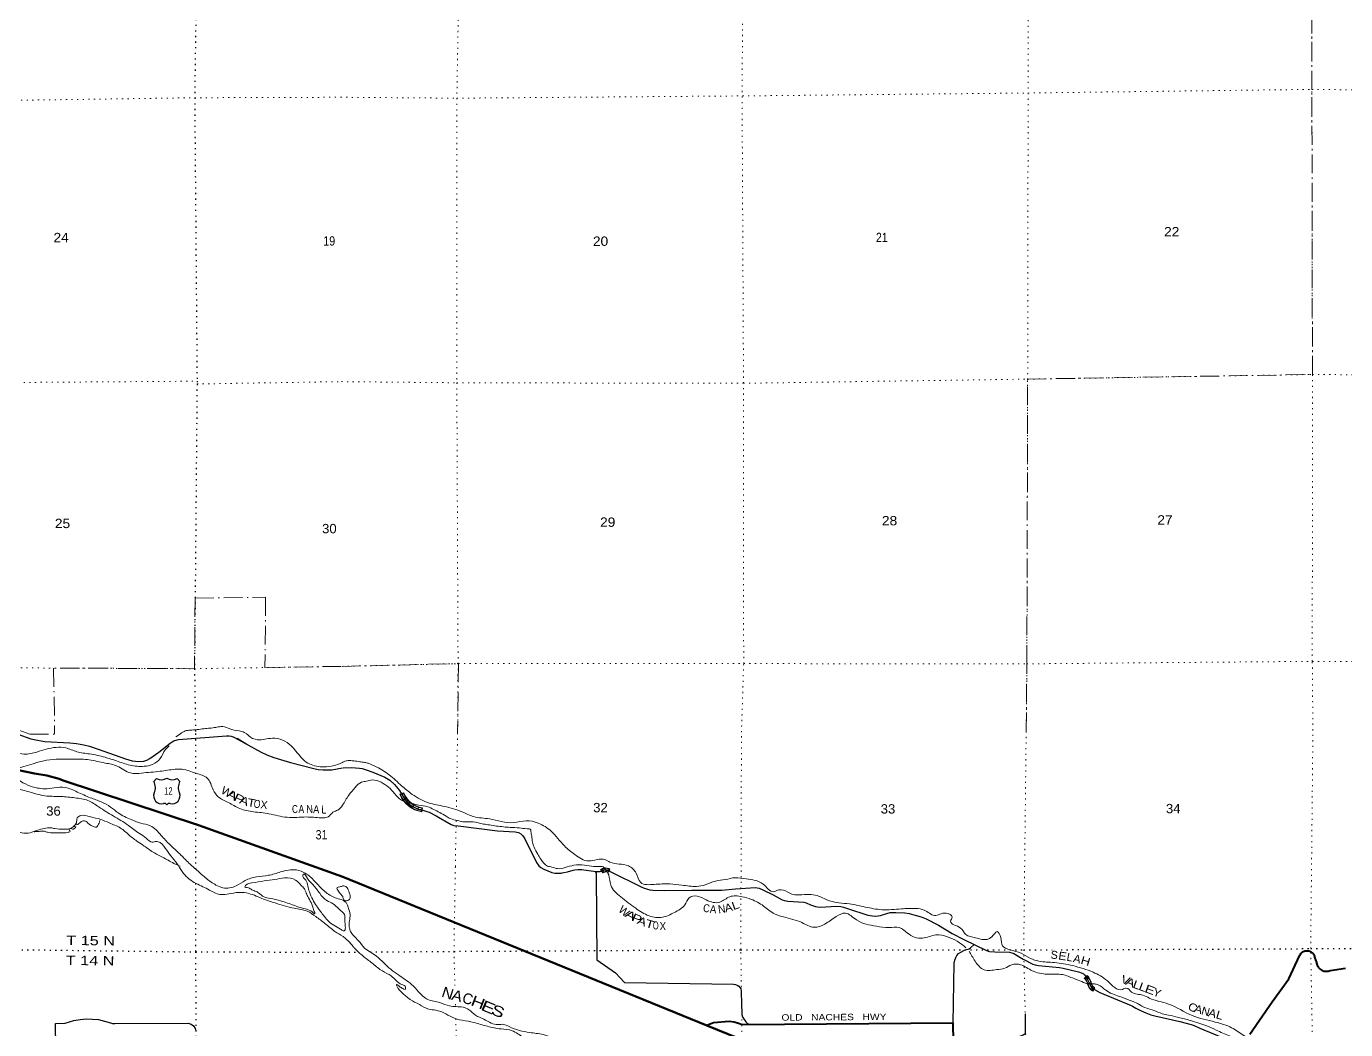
# Model space of a CAD drawing. Header units: feet. Extents: x -6 to 252658, y -374658 to -170635.
# Drawn here: x 56992 to 81716, y -280334 to -261526 of the extents above; entities that cross this region are included whole.
import ezdxf
from ezdxf.enums import TextEntityAlignment as Align

# ---------------------------------------------------------------- set-up
doc = ezdxf.new("R2010")
doc.units = ezdxf.units.FT
doc.header["$LTSCALE"] = 70
doc.linetypes.add('DOT_DASHED', pattern=[7.7, 5, -1.2, 0.3, -1.2])
doc.linetypes.add('DOTTED', pattern=[1.5, 0.3, -1.2])
for name, color, linetype, lineweight in [('16', 7, 'Continuous', 25), ('20', 7, 'Continuous', 35), ('26', 7, 'Continuous', 40), ('27', 7, 'Continuous', 13), ('29', 7, 'Continuous', 25), ('31', 7, 'Continuous', 13), ('39', 7, 'Continuous', 13), ('44', 7, 'DOT_DASHED', 13), ('6', 7, 'DOTTED', 25), ('7', 7, 'DOTTED', 13)]:
    doc.layers.add(name, color=color, linetype=linetype, lineweight=lineweight)
doc.layers.add('41', color=7, linetype='Continuous')

msp = doc.modelspace()

# ---------------------------------------------------------------- linework, layer by layer
at = {"layer": '16'}
for p, q in [((59380.51, -275684.16), (59431.82, -275625.4)), ((59623.58, -275619.43), (59623.3, -275619.63)), ((59815.67, -275625.31), (59867.06, -275684.16))]:
    msp.add_line(p, q, dxfattribs=at)
for centre, radius, start, end in [((59522.9, -275467.74), 182.07, 239.97227, 303.45418), ((59724.68, -275468.24), 181.52, 236.33975, 300.08743), ((59724.67, -275467.74), 182.07, 236.54582, 236.59441), ((59526.72, -275949.69), 151.42, 159.09177, 283.81923), ((59187.53, -275794.79), 222.05, 332.97043, 29.75871), ((59720.84, -275949.69), 151.42, 256.18077, 20.90823), ((60060.03, -275794.79), 222.05, 150.24129, 207.02957)]:
    msp.add_arc(centre, radius, start, end, dxfattribs=at)
for centre, major_axis, start_param, end_param in [((59582.06, -276148.51), (-19.56, 51.67), 4.95877769, 6.28318531), ((59665.51, -276148.51), (19.56, 51.67), 0, 1.32637542)]:
    msp.add_ellipse(centre, major_axis=major_axis, ratio=0.929097, start_param=start_param, end_param=end_param, dxfattribs=at)
at = {"layer": '20', "lineweight": 70}
msp.add_line((69744.32, -280255.89), (62921.9, -277470.25), dxfattribs=at)
for points in [[(62921.9, -277470.25), (60217.84, -276498.84), (57678.63, -275661.83), (57603.85, -275634.97), (57376.55, -275570.89), (57143.8, -275530.92), (55872.85, -275267.29), (55840.45, -275257.53), (55638.34, -275209.83), (55432.35, -275183.53), (55224.74, -275178.89), (55017.78, -275195.99), (54813.74, -275234.63), (53958.4, -275368.47), (53709.77, -275371.81), (53609.78, -275373.15)], [(75767.98, -282695.73), (71606.2, -281015.08), (71373.4, -280921.07), (69744.32, -280255.89)]]:
    msp.add_lwpolyline(points, dxfattribs=at)
at = {"layer": '26'}
for points in [[(79918, -280419.95), (80338.64, -279816.45), (80654.28, -279380.94), (80853.34, -278950.47), (80853.72, -278949.44), (80859.81, -278935.39), (80867.33, -278922.05), (80876.2, -278909.57), (80886.34, -278898.09), (80897.61, -278887.73), (80909.91, -278878.6), (80923.09, -278870.81), (80937.02, -278864.44), (80951.54, -278859.57), (80966.48, -278856.23), (80981.7, -278854.48), (80997.01, -278854.32), (81012.25, -278855.77), (81027.26, -278858.81), (81041.87, -278863.39), (81055.93, -278869.48), (81069.26, -278877), (81081.74, -278885.88), (81093.22, -278896.01), (81103.58, -278907.29), (81112.71, -278919.58), (81120.5, -278932.77), (81126.87, -278946.7), (81131.75, -278961.21), (81135.08, -278976.16), (81170.17, -279074.47), (81172.42, -279090.34), (81176.95, -279109.15), (81183.42, -279127.38), (81191.76, -279144.83), (81201.88, -279161.31), (81213.67, -279176.65), (81226.99, -279190.67), (81241.71, -279203.22), (81257.66, -279214.17), (81274.67, -279223.38), (81292.55, -279230.77), (81311.1, -279236.25), (81330.12, -279239.76), (81349.4, -279241.26), (81368.74, -279240.74), (81387.92, -279238.2), (81406.72, -279233.67), (81424.95, -279227.2), (81716.1, -279184.37)], [(75518, -281678.05), (75501, -281213.05), (74380, -281234.05), (74359, -280213.05), (70404, -280242.05), (70340.54, -280219.47), (70253.2, -280197.13), (70164, -280184.05), (69871, -280209.05), (69806.49, -280229.13), (69744.32, -280255.89)]]:
    msp.add_lwpolyline(points, dxfattribs=at)
at = {"layer": '29'}
for p, q in [((61125.25, -274987.85), (60939.76, -274876.07)), ((74359, -280213.05), (74379, -279091.05)), ((70390, -279637.05), (70400, -280038.05))]:
    msp.add_line(p, q, dxfattribs=at)
for points in [[(56830.86, -274796.62), (57074.09, -274880.76), (57197.13, -274910.48), (57337.15, -274931.71), (57808.12, -274957.18), (57933.29, -274967.79), (58071.19, -274995.38), (58173.02, -275022.97), (58338.5, -275076.04), (58851.9, -275258.58), (58977.07, -275292.55), (59097.99, -275305.28), (59195.58, -275298.92), (59250.74, -275279.81), (59308.02, -275254.34), (59475.62, -275135.47), (59687.77, -274965.67), (59723.83, -274938.07), (59757.77, -274921.09), (59817.17, -274901.98), (59840.51, -274897.74), (60740.03, -274825.58), (60793.07, -274827.69), (60829.13, -274834.05), (60865.2, -274844.67), (60892.77, -274855.29), (61075.22, -274957.18)], [(61075.22, -274957.18), (61389.21, -275131.22), (61499.52, -275184.28), (61628.93, -275230.98), (61938.67, -275324.37), (62375.7, -275436.87), (62462.68, -275455.98), (62551.78, -275466.59), (62655.74, -275466.59), (62713.02, -275462.34), (62914.56, -275426.26)], [(62928.14, -275429.07), (63079.05, -275422.55), (63160.4, -275424.69), (63236.39, -275433.25), (63282.41, -275441.82), (63357.33, -275461.1), (63484.69, -275506.07), (63711.6, -275604.59), (63802.57, -275660.28), (63891.41, -275741.66), (63985.59, -275853.03), (64049.81, -275964.39), (64083.52, -276015.79), (64135.43, -276075.76), (64178.78, -276114.31), (64229.08, -276148.58), (64281.53, -276176.42), (64338.26, -276198.91), (64377.86, -276210.69), (64418.53, -276220.33), (64497.19, -276242.81), (64537.87, -276259.95), (64670.58, -276328.48), (64953.14, -276486.97), (65005.58, -276506.23), (65081.58, -276516.95), (65822.22, -276606.9), (66151.87, -276628.32), (66211.83, -276641.14), (66258.9, -276666.87), (66293.18, -276701.11), (66331.68, -276756.82), (66554.31, -277202.29), (66597.14, -277262.24), (66631.39, -277294.37), (66687.02, -277326.51), (66841.17, -277390.74), (66896.8, -277403.61), (67016.67, -277399.33), (67031.69, -277397.17)], [(67031.69, -277397.17), (67062.2, -277391.81), (67133.38, -277373.61), (67236.13, -277343.63), (67271.99, -277337.2), (67328.17, -277335.06), (67400.42, -277333.98), (67437.34, -277337.2), (67668.53, -277369.33), (67719.65, -277369.85), (67744.8, -277368.25), (67760.58, -277365.04), (67814.37, -277343.62), (67826.14, -277340.41), (67838.99, -277339.87), (67863.33, -277341.48), (67883.94, -277346.3), (67908.28, -277354.34), (67931.5, -277367.82)], [(67651.62, -277366.98), (67666.93, -277399.31), (67670, -277433.05), (67684, -279023.05), (68034, -279269.05), (68198, -279453.05), (70242, -279483.05)], [(67931.5, -277367.82), (68514.1, -277659.51), (68572.44, -277683.08), (68614.18, -277695.93), (68673.05, -277710.92), (68732.45, -277719.48), (68946.52, -277728.05), (69464.56, -277719.48), (70025.42, -277719.48), (70282.3, -277698.07), (70659.06, -277672.37), (70688.5, -277674.51), (70722.76, -277683.08), (70796.07, -277715.2), (70984.44, -277805.16), (71155.7, -277903.68), (71197.99, -277916.53), (71262.73, -277925.1), (71564.04, -277946.52), (71605.24, -277955.08), (71686.59, -277993.63), (71783.46, -278025.76), (71819.85, -278034.33), (71870.68, -278036.47), (72183.22, -278019.33), (72252.27, -278025.76), (72303.1, -278040.75), (72380.17, -278066.45), (72763.89, -278186.38)], [(72763.89, -278186.38), (72850.6, -278203.51), (72906.26, -278205.65), (72956.55, -278203.51), (73000.45, -278194.94), (73119.25, -278156.39), (73178.12, -278141.39), (73286.22, -278139.26), (73454.27, -278147.82), (73534.54, -278156.39), (73625.53, -278179.95), (73760.39, -278218.5), (73855.64, -278254.91), (74086.83, -278374.85), (74343.72, -278533.35), (74562.07, -278644.72), (74987, -278852.46), (75014.83, -278861.02), (75041.58, -278867.46), (75140.05, -278876.03), (75414.06, -278884.6), (75457.96, -278893.15), (75499.68, -278910.3), (75675.22, -279013.11), (75855.04, -279107.35), (75900.01, -279122.32), (75957.79, -279133.05), (76351.67, -279167.32), (76419.67, -279180.14), (76712.28, -279253.6)], [(74379, -279091.05), (74389.8, -279030.15), (74407.46, -278980.89), (74431.55, -278942.33), (74463.12, -278910.21), (74503.26, -278879.14), (74559.46, -278850.24), (74604.95, -278834.17), (74642.95, -278826.68), (74661.68, -278819.17), (74687.37, -278802.04), (74754.39, -278738.74)], [(76712.28, -279253.6), (76779.32, -279276.53), (76803.4, -279290.45), (76822.22, -279307.08), (76848.45, -279342.43), (76871.37, -279383.62), (76905.63, -279445.73), (76927.03, -279499.28), (76939.34, -279522.83), (76959.14, -279548.54), (76972.52, -279561.39), (77010.52, -279584.95), (77111.13, -279638.5)], [(70242, -279483.05), (70283.81, -279489.58), (70315.38, -279500.3), (70343.75, -279519.56), (70364.62, -279545.28), (70380.14, -279568.83), (70388.7, -279606.31), (70390, -279637.05)], [(77111.13, -279638.5), (77697.15, -279880.51), (77723.92, -279895.5), (77787.06, -279931.91), (77869.49, -279976.89), (77971.17, -280021.87), (78062.15, -280053.99), (78138.14, -280077.56), (78609.1, -280184.65), (78823.17, -280240.34), (78876.69, -280259.61), (78981.58, -280304.59), (79675.18, -280595.88), (79860.18, -280688.15)], [(70400, -280038.05), (70408.51, -280078.59), (70419.21, -280106.44), (70440.62, -280144.99), (70459.89, -280171.76), (70477.01, -280188.9), (70501.63, -280210.32), (70545.52, -280241.37)], [(75708.46, -280036.86), (75712.74, -280408.44), (75703.11, -280418.08), (75671, -280435.21), (75573.08, -280475.91), (75553.27, -280489.82), (75539.84, -280503.46), (75521.71, -280544.44), (75510.07, -280614.26), (75501, -281213.05)], [(57535, -280217.05), (57716.9, -280210.58), (57882.38, -280163.88), (57996.94, -280142.65), (58111.5, -280134.16), (58232.43, -280136.28), (58340.62, -280146.9), (58565.5, -280206.33), (58603.69, -280216.94), (58650.36, -280219.07), (60025.09, -280210.58), (60082.39, -280229.68), (60122.68, -280261.52), (60152.4, -280310.34), (60164.85, -280365.5)], [(57565, -286958.05), (57600, -284013.05), (57555, -281566.05), (57535, -280217.05)]]:
    msp.add_lwpolyline(points, dxfattribs=at)
at = {"layer": '29', "linetype": 'DOTTED', "lineweight": 100}
for centre, radius, start, end in [((64481.25, -275733.48), 483.84, 201.14876, 261.53165), ((67846.58, -277455.24), 118.58, 57.66589, 128.97005), ((76652.04, -279536.13), 274.39, 12.43536, 44.72414), ((77061.31, -279449.95), 146.66, 183.94586, 255.66558)]:
    msp.add_arc(centre, radius, start, end, dxfattribs=at)
at = {"layer": '31'}
for p, q in [((63992.78, -275922.69), (64062.57, -275895.24)), ((64058.81, -275905.31), (64003.14, -275927.21)), ((64394.2, -276240.07), (64403.44, -276180.72)), ((64412.43, -276175.01), (64400.9, -276249.11)), ((76819.02, -279371.05), (76872.02, -279318.05)), ((76871.66, -279329.73), (76829.92, -279371.47)), ((76973.69, -279601.04), (77002.78, -279550.71)), ((76976, -279613.02), (77013, -279549.02))]:
    msp.add_line(p, q, dxfattribs=at)
for points in [[(67793.17, -277396.72), (67750.62, -277334.94), (67766.89, -277323.67), (67789, -277312.81), (67818.2, -277303.63), (67847.82, -277301.12), (67877.02, -277304.46), (67908.73, -277314.9), (67928.75, -277325.34), (67890.79, -277390.04), (67873.68, -277381.27), (67857, -277376.26), (67839.47, -277376.68), (67820.6, -277381.16), (67810.69, -277385.86)], [(67795.43, -277385.89), (67761.73, -277336.97), (67770.95, -277330.59), (67791.98, -277320.26), (67819.76, -277311.53), (67847.7, -277309.16), (67875.3, -277312.32), (67905.61, -277322.29), (67917.59, -277328.54), (67887.71, -277379.47), (67876.68, -277373.82), (67858.08, -277368.23), (67838.44, -277368.7), (67817.93, -277373.57), (67806.86, -277378.82)]]:
    msp.add_lwpolyline(points, close=True, dxfattribs=at)
for centre, radius, start, end in [((64477.31, -275734.96), 451.84, 202.14817, 260.59071), ((64477.31, -275734.96), 443.84, 201.14876, 261.53165), ((64476.82, -275735.95), 518.84, 201.14873, 261.53164), ((64476.82, -275735.95), 510.84, 201.98686, 260.69224), ((76652.05, -279536.14), 234.39, 12.4367, 44.72531), ((76652.05, -279536.14), 242.39, 12.4367, 42.79251), ((76652.05, -279536.14), 301.39, 12.436, 43.22429), ((76652.05, -279536.14), 309.39, 12.436, 44.7247), ((77059.31, -279449.95), 181.66, 191.44383, 242.79067), ((77059.31, -279449.95), 173.66, 191.44383, 240.45817), ((77059.31, -279450.95), 114.66, 189.75036, 240.45999), ((77059.31, -279450.95), 106.66, 189.75036, 244.50092)]:
    msp.add_arc(centre, radius, start, end, dxfattribs=at)
at = {"layer": '39'}
for p, q in [((59793.54, -274847.67), (59877.27, -274788.67)), ((59864.2, -277266.02), (59871.91, -277268.86)), ((62387.47, -278130.68), (62386.5, -278130.47))]:
    msp.add_line(p, q, dxfattribs=at)
for points in [[(59877.27, -274788.67), (59970.38, -274733.59), (60060.68, -274720.72), (60191.18, -274709.51), (60319.63, -274694.29), (60430.04, -274683.25), (60540.41, -274668.2), (60634.71, -274653.29), (60775.61, -274682.19), (60836.14, -274709.79), (61028.62, -274743.31), (61117.8, -274785.94)], [(54037.91, -274947.59), (54090.31, -274973.06), (54263.85, -275013.39), (54509.39, -275010.7), (54734.76, -275004.22), (54901.24, -274950.11), (55111.89, -274885.46), (55324.13, -274967.6), (55461.88, -275048.55), (55629.6, -275109.06), (55836.31, -275052.5), (56106.13, -275061.61), (56403.78, -275038.25), (56649.76, -275075.78), (56946.66, -275169.06), (57189.79, -275130.2), (57364.35, -275078.02), (57730.39, -275051.97), (57936.49, -275124.05), (58176.47, -275165.66), (58467.01, -275228.85), (58681.11, -275296.9), (58933.58, -275376.6), (59201.52, -275397.8), (59358.13, -275361.89), (59497.86, -275253.78), (59594.69, -275087.8), (59669.24, -275013.18)], [(62915.63, -275324.67), (62736.02, -275391.31), (62496.65, -275405.99), (62238.05, -275318.32), (62018.1, -275081.4), (61954.97, -275013.71), (61601.18, -274870.77), (61323.74, -274901.96), (61151.75, -274819.38), (61119.2, -274787.55)], [(53458.46, -276085.36), (53780.94, -275959.89), (54058.27, -275918.64), (54187.03, -275913.21), (54327.37, -275861.4), (54505.4, -275758.89), (54657.01, -275632.54), (54718.1, -275511.21), (54815.3, -275379.42), (54939.28, -275303.65), (55067.79, -275274.09), (55270.93, -275259.8), (55512.55, -275267.21), (55716.5, -275327.32), (55900.43, -275397.71), (56200.94, -275452.75), (56376.63, -275505.13), (56439.02, -275504.44), (56388.44, -275480.86), (56503.16, -275479.61), (56604.47, -275540.85), (56764.2, -275607.48), (56881.72, -275678.59), (57067.88, -275769.07), (57332.1, -275818.47), (57515.09, -275802.39), (57718.3, -275794.13), (57944.67, -275880.14), (58189.37, -275986.07), (58395.55, -276066.27), (58569.68, -276160.9), (58711.78, -276271.97), (58956.7, -276398), (59134.55, -276464.43), (59310.17, -276510.78), (59517.46, -276693.53), (59680.34, -276864.71), (59865.4, -277039.66), (60036.33, -277210.75), (60188.76, -277345.84), (60365.58, -277502.79), (60544.01, -277623.51), (60671.37, -277674.41), (60924.62, -277639.46), (61094.62, -277539.06), (61305.21, -277468.37), (61526.33, -277441.82), (61757.13, -277378.96), (62056.64, -277341.5), (62218.33, -277402.07), (62393.04, -277550.99), (62523.35, -277688.34), (62701.98, -277827.16), (62805.13, -277872.29), (62923.37, -277905.54)], [(56732.46, -275329.21), (56779.29, -275327.76), (56761.57, -275364.16), (57205.97, -275323.1), (57716.61, -275265.22), (57881.62, -275261.4), (58169.62, -275276.35), (58470.2, -275337.42), (58694.25, -275395.3), (58941.2, -275523.32), (59150.56, -275525.06), (59496.4, -275491.11), (59777.8, -275453.84), (59910.65, -275454.4), (60175.15, -275529.94), (60381.42, -275618.18), (60494.53, -275840.18), (60584.48, -275967.91), (60774.86, -276076.44), (60989.44, -276188.72), (61249.76, -276250.23), (61538, -276287.3), (61878.89, -276353.96), (62235.1, -276348.05), (62517.07, -276363.07), (62645.7, -276345.57), (62737.37, -276260.1), (62827.5, -276218.89), (62917.85, -276128.88)], [(63399.32, -275341.6), (63330, -275325.05), (63238, -275312.05), (63133, -275297.05), (63055, -275290.05), (62988, -275296.05), (62935, -275312.05), (62915.63, -275324.67)], [(63399.32, -275341.6), (63560.62, -275412.06), (63795.24, -275560.94), (64022.32, -275762.21), (64222.88, -275923.47), (64530, -276083.78), (64824.17, -276149.61), (65160.93, -276253.31), (65374.87, -276339.98), (65670.84, -276383.65), (66123.91, -276454.12), (66360.83, -276417.81), (66582.44, -276464.15), (66827.14, -276614.95), (67075.01, -276890.51), (67269.56, -277053.84), (67530.04, -277172.29), (67835.42, -277145.44), (67928.35, -277192.93), (68274.85, -277264.33), (68418.88, -277399.92), (68504.97, -277576.28), (68756.64, -277612.29), (69048.11, -277603.68), (69277.54, -277625.8), (69553.22, -277649.53), (69713.8, -277619.93), (69904.16, -277549.82), (70092.89, -277519.97), (70269.51, -277486.21), (70482.87, -277510.49), (70799.44, -277606.31), (70991.79, -277749.53), (71096.02, -277714.39), (71259.27, -277755.21), (71362.25, -277802.61), (71480.93, -277807.59), (71663.85, -277801.95), (71808.8, -277820.8), (72018.75, -277911.53), (72419.5, -277978.43), (72711.59, -278036.23), (73025.72, -278085.78), (73389.51, -278070.49), (73664.92, -278064.03), (73818, -278092.86), (74009.95, -278193.81), (74226.7, -278149.63), (74340, -278225.11), (74312.55, -278299.82), (74498.75, -278431.02), (74598.39, -278550.9), (74781.93, -278611.67), (74902.86, -278642.8), (75085.41, -278596.91), (75185, -278495.39), (75252.38, -278605.5), (75286.03, -278764.2), (75423.44, -278837.46), (75635.16, -278902), (75808.99, -278999.09), (75968.3, -279050.01), (76258.1, -279077.64), (76600.45, -279134.99), (76983.63, -279258.41), (77250.56, -279421.09), (77535.55, -279579.58), (77605.69, -279554.81), (77704.92, -279630.42), (77916.57, -279686.91), (78035.71, -279742.22), (78398.69, -279855.74), (78837, -280069.24), (79272.46, -280192.19), (79579.07, -280298.16), (79807.63, -280443.07), (79942.31, -280530.58)], [(56346.01, -275652.27), (56715.74, -275778.95), (57089.33, -275891.51), (57373.83, -275954.77), (57641.64, -275963.9), (57901.57, -275989.22), (58145.66, -276038.83), (58348.25, -276159.3), (58619.81, -276329.28), (58903.52, -276505.17), (59108.44, -276655.78), (59236.19, -276742.87), (59351.78, -276822.05), (59424.09, -276807.18), (59498.79, -276828.48), (59621.12, -276971.95), (59835.51, -277253.17), (59937.81, -277406.91), (60171.31, -277593.4), (60426.27, -277717.31), (60569.97, -277790.15), (60757.21, -277794.14), (60982.3, -277761.51), (61157.63, -277781.71), (61436.55, -277887.26), (61652.7, -277959.31), (62010.05, -278057.97), (62252.19, -278113.64), (62414.31, -278214.44), (62586.82, -278345.28), (62773.59, -278492.06), (62925.81, -278587.23)], [(62917.74, -276129.09), (63032.73, -275942.04), (63154, -275794.04), (63273.71, -275694.36), (63366.06, -275679.46), (63476.42, -275654.33), (63637.67, -275697.18), (63777.26, -275788.53), (63890.98, -275908.29), (64022.84, -276033.92), (64221.37, -276095.15)], [(64218.99, -276094.39), (64346, -276129.05), (64514, -276157.05), (64627, -276206.05), (64737, -276263.05), (64859, -276334.05), (64938, -276379.05), (65075, -276416.05), (65170, -276437.05), (65264, -276437.05), (65460, -276456.05), (65560, -276480.05), (65670, -276498.05), (65804, -276517.05), (66060, -276544.05), (66228, -276553.05), (66375, -276568.05), (66445, -276590.05), (66448, -276620.05), (66463, -276706.05), (66478, -276822.05), (66506, -276913.05), (66576, -277047.05), (66631, -277136.05), (66759, -277267.05), (66838, -277288.05), (66945, -277316.05), (67088, -277297.05), (67253, -277252.05), (67451, -277252.05), (67622, -277276.05)], [(54180.76, -277280.89), (54215.21, -277216.12), (54268.51, -277119), (54394.02, -276998.97), (54461.47, -276907.73), (54549.09, -276820.29), (54677.18, -276752.52), (54895.9, -276689.8), (55056.54, -276653.85), (55157.17, -276652.75), (55295.41, -276592.91), (55346.89, -276513.92), (55454.62, -276424.25), (55560.57, -276356.72), (55712.81, -276288.69), (55826.9, -276229.12), (55981.98, -276237.48), (56154.2, -276342.18), (56441.84, -276509.98), (56666.22, -276598.03), (56904.26, -276645.7), (57061.24, -276643.98), (57197.6, -276596.24), (57328.09, -276564.64), (57446.71, -276551.28), (57527.39, -276566.48), (57684.52, -276578.84), (57789.11, -276571.66), (57871.19, -276530.54), (57928.78, -276457.51), (57945.91, -276366.82), (58009.84, -276321.88), (58191.26, -276346.04), (58384.99, -276392.19), (58542.71, -276458.84), (58755.1, -276555.06), (58917.57, -276688.03), (59081.96, -276812.93), (59199.56, -276892.09), (59392.2, -277022.72), (59544.02, -277101.5), (59754.61, -277217.86), (59815.72, -277246.74)], [(58371.12, -276412.45), (58327.88, -276509.46), (58304.02, -276535.86), (58221.26, -276514.65), (58160.45, -276475.09), (58097.51, -276425.5), (58039.15, -276426.14), (57975.22, -276471.08), (57939.25, -276495.61), (57904.87, -276479.9)], [(57787.17, -276577.72), (57809.72, -276615.68), (57753.6, -276638.42), (57665.14, -276647.43), (57496.01, -276643.25), (57387.22, -276634.38), (57330.67, -276616.9), (57232.05, -276617.98), (57161.65, -276622.77), (57135.56, -276629.09)], [(57873.01, -276512.42), (57915.56, -276538.1), (57887.69, -276566.56), (57857.63, -276578.96), (57829.26, -276561.17), (57825.19, -276557.19)], [(62925.55, -278481.05), (62879.84, -278452.69), (62752.22, -278377.66), (62640.55, -278288.38), (62552.85, -278182.75), (62430.27, -278015.16), (62358.54, -277897.29), (62296.58, -277751.15), (62267.2, -277640.86), (62227.79, -277532.69), (62172.43, -277438.77), (62186.32, -277420.52), (62259.64, -277500.16), (62365.61, -277619.67), (62488.1, -277779.22), (62624.45, -277916.5), (62739.82, -277975.57), (62839.42, -278064.98), (62924.36, -278139.29)], [(67622, -277276.05), (67718, -277278.05), (67803, -277284.05), (67822.38, -277302.48)], [(67822.38, -277302.48), (67904.66, -277435), (67942.44, -277625.53), (68129.45, -277843.26), (68410.96, -278060.15), (68661.6, -278200.84), (68911.18, -278228.82), (69135.54, -278138.28), (69331.25, -277995.66), (69414.49, -277866.12), (69564.96, -277830.57), (69734.54, -277903.54), (69990.63, -277943.86), (70172.31, -277843.31), (70403.54, -277843.28), (70576.91, -277892.07), (70807.29, -278016.83), (71013.75, -278163.95), (71181.19, -278222.85), (71526, -278328.48), (71754.02, -278415.03), (71954.53, -278354.89), (72168.36, -278214.12), (72340.68, -278150.2), (72546.95, -278277.19), (72922.04, -278394.64), (73157.55, -278422.75), (73350.54, -278419.03), (73502.32, -278524.36), (73784.72, -278620.48), (74037.48, -278557.87), (74252.96, -278594.2), (74434.7, -278677.13), (74600.05, -278798.45)], [(62391.57, -278165.06), (62294.27, -278095.35), (62148.87, -278052.43), (62013.51, -278005.64), (61756.97, -277921.97), (61563.23, -277875.82), (61432, -277839.05), (61375.17, -277795.42), (61314.33, -277753.85), (61235.45, -277718.52), (61172.69, -277685.01), (61126.2, -277667.42), (61087.92, -277663.82), (61099.69, -277635.53), (61219.88, -277581.93), (61450.99, -277547.22), (61643.94, -277520.98), (61830.8, -277490.78), (62036.55, -277530.76), (62138.2, -277624.17), (62201.4, -277697.89), (62228.15, -277751.9), (62265.33, -277839.98), (62279.7, -277865.97), (62341.34, -277981.94), (62366.34, -278060.1), (62378.88, -278102.2), (62395.37, -278138.22), (62400.28, -278156.34), (62393.02, -278165.06)], [(62922.74, -277838.83), (62839.92, -277739.17), (62815.05, -277673.08), (62863.2, -277658.47), (62922.71, -277636.9)], [(62922.71, -277636.9), (62993.06, -277663.61), (63031.93, -277735.72), (63061.15, -277850.18), (63035.5, -277902.74), (62991.42, -277919.23), (62965.26, -277917.45), (62940.97, -277899.55), (62922.74, -277838.83)], [(63119.72, -278572.33), (63068, -278493.05), (63047, -278431.05), (63041, -278327.05), (63058, -278206.05), (63037, -278081.05), (63009, -278002.05), (62983, -277954.05), (62935, -277915.05), (62923.37, -277905.54)], [(62924.36, -278139.29), (62953, -278175.05), (62957, -278217.05), (62960, -278269.05), (62966, -278370.05), (62970, -278426.05), (62963, -278462.05), (62946, -278481.05), (62925.37, -278481.05)], [(63164.23, -278831.1), (63124, -278786.05), (63068, -278720.05), (62994, -278646.05), (62925.71, -278587.15)], [(63119.72, -278572.33), (63217.01, -278669.62), (63330.88, -278805.48), (63555.49, -278958.47), (63689.37, -279084.09), (63962.91, -279309.1), (64209.88, -279488.06), (64341.84, -279623.76), (64518.15, -279771.14), (64741.86, -279827.53), (64919.39, -279890.37), (65174.97, -279914.27), (65279.91, -279955.61), (65407.6, -280065.18), (65563.09, -280136.26), (65704.54, -280211.49), (65827.44, -280238.58), (65931.97, -280235.65), (66038.92, -280276.97), (66424, -280388.29), (66677.72, -280428.31), (66827.08, -280489.39), (66916.2, -280559.04), (67009.19, -280612.56), (67205.26, -280723.54), (67329.9, -280720.43), (67498.72, -280712.89), (67504.44, -280678.63), (67534.26, -280642.14), (67665.05, -280653.06), (67882.68, -280703.46), (68078.34, -280770.16), (68229.42, -280801.03), (68426.59, -280813.38), (68532.83, -280778.22), (68675.42, -280760.86), (68816.36, -280781.75), (69025.91, -280828.21), (69137.09, -280891.63), (69289.44, -281057.34), (69279.87, -281109.75), (69283.01, -281230.49), (69300.03, -281330.97), (69302.81, -281413.46), (69375.72, -281469.18), (69506.51, -281480.1), (69611.77, -281555.65), (69805.81, -281664.63), (69954.29, -281631.11), (70135.13, -281617.44), (70330.07, -281607.67), (70449.01, -281640.83), (70602.24, -281685.77), (70713.25, -281731.08), (70864.44, -281772.01), (70903.35, -281848.15), (70983.05, -281986.32), (71106.6, -282081.83), (71270.16, -282145.64)], [(63154.79, -278822.27), (63164.23, -278831.1), (63322.4, -278974.62), (63490.48, -279101.95), (63662.63, -279235.27), (63828.37, -279328.41), (63925.74, -279420.13), (64022.89, -279487.7), (64097.76, -279539.37), (64088.09, -279579.71), (64045.71, -279563.98), (63983.01, -279524.28), (63928.37, -279486.52), (63940.79, -279524.66), (64030.34, -279640.6), (64182.33, -279768.07), (64356.14, -279863.14), (64531.88, -279950.15), (64664.78, -279971.11), (64812, -280018.11), (64973.65, -280103.23), (65157.13, -280157.96), (65378.7, -280200.29), (65630.71, -280272.53), (65886.52, -280320.58), (66093.94, -280354.98), (66304.2, -280477.91), (66477.89, -280560.9), (66760.36, -280665.08), (66956.22, -280753.92), (67157.97, -280826.6), (67291.28, -280891.85), (67472.83, -280954.65), (67692.58, -281017.11), (67916.03, -281045.33), (68109.2, -281061.73), (68242.07, -281078.67), (68378.5, -281047.28), (68565.67, -281065.75), (68672.13, -281054.74), (68663.81, -281024.63), (68548.89, -280991.43), (68393.8, -280962.61), (68303.32, -280963.41), (68226.91, -280962.07), (68282.49, -280885.1), (68419.07, -280869.8), (68579.71, -280846.24), (68730.57, -280852.96), (68924.18, -280915.65), (69053.59, -280993), (69090.39, -281059.1), (69139.68, -281169.36), (69152.17, -281215.54), (69136.92, -281304.23), (69117.64, -281392.96), (69075.58, -281411.45), (69043.32, -281401.67), (69019.53, -281438.11), (69201.34, -281529.09), (69509.76, -281612.9), (69715.85, -281719.77), (69909.59, -281796.55), (70030.16, -281789.45), (70154.18, -281719.92), (70363.35, -281726.12), (70552.97, -281792.88), (70700.66, -281890.19), (70936, -282115.55), (71139.82, -282232.89)], [(74661.26, -278862.39), (74769.92, -279048.53), (74942.36, -279212.04), (75177.59, -279209.97), (75330.14, -279182.45), (75458.23, -279118.93), (75623.1, -279117.47), (75843.33, -279232.26), (76123.39, -279294.19), (76380.8, -279297.95), (76594.55, -279364.49), (76875.68, -279476.37)], [(76875.68, -279476.37), (77008, -279477.05), (77076, -279493.05), (77222, -279595.05), (77475.16, -279711.54)], [(77475.16, -279711.54), (77661, -279779.05), (77735, -279807.05), (77837, -279856.05), (77894, -279893.05), (78001, -279938.05), (78119, -279975.05), (78279, -280036.05), (78398, -280061.05), (78582, -280106.05), (78807, -280163.05), (78966, -280216.05), (79113, -280261.05), (79289, -280343.05), (79539, -280453.05), (79727, -280539.05), (79825, -280580.05), (79918, -280645.05)]]:
    msp.add_spline(points, degree=3, dxfattribs=at)
at = {"layer": '44'}
for p, q in [((60154.31, -272247.69), (61474.55, -272226.71)), ((61474.55, -272226.71), (61463.02, -273547.06)), ((61463.02, -273547.06), (62910.53, -273524.06))]:
    msp.add_line(p, q, dxfattribs=at)
for points in [[(75728.96, -274741.98), (75741.83, -273476.89), (75756.65, -268139.32), (81093.61, -268052.68), (81084.29, -262707.17), (81077.65, -257484.33), (75776.6, -257524.56), (75781.07, -252128.71)], [(60154.31, -272247.69), (60142.78, -273568.04), (57502.29, -273556.16), (57521.18, -274795.04)], [(62910.53, -273524.06), (65089.04, -273473.1), (65072.74, -274774.79)], [(56847.6, -274723.05), (57059.04, -274796.19), (57521.18, -274795.04)]]:
    msp.add_lwpolyline(points, dxfattribs=at)
at = {"layer": '6'}
for p, q in [((60161.07, -274785.97), (60162.3, -277327.17)), ((62926.38, -278881.5), (63216, -278879.51))]:
    msp.add_line(p, q, dxfattribs=at)
for points in [[(60427.04, -229025.5), (60445.21, -230830.66), (60406.35, -236138.41), (60237.77, -241545.83), (60379.04, -246775.59), (60201.02, -252249.43), (60223.98, -257506.38), (60145.39, -262864.74), (60190.15, -268177.9), (60189.41, -268230.06), (60142.78, -273568.04), (60161.41, -274790.18)], [(60162.43, -277591.92), (60163.05, -278876.6), (60172.48, -284214.05), (60186.11, -289567.54), (60184.93, -291774.68)], [(53453.37, -278801.68), (54908.79, -278811.4), (60163.05, -278876.6), (62926.38, -278881.5)], [(63432.99, -278878.01), (65004.34, -278867.17), (70380.62, -278835.74), (75682.83, -278839.19), (76215.2, -278836.88)], [(76382.57, -278836.15), (81061.2, -278815.8), (86481.97, -278812.16), (91790.21, -278815.55), (94387.97, -278828.11)]]:
    msp.add_lwpolyline(points, dxfattribs=at)
at = {"layer": '7'}
for p, q in [((60189.41, -268230.06), (62895.85, -268186.51)), ((65072.74, -274774.79), (65048.67, -276215.07)), ((65045.3, -276416.35), (65030.86, -277280.56)), ((65031.59, -279857.51), (65032.9, -279904.97))]:
    msp.add_line(p, q, dxfattribs=at)
for points in [[(66046, -229000.16), (66163.1, -230997.83), (65923.13, -236308.19), (65868.03, -241627.82), (65369.15, -246979.48), (65181.79, -252357.99), (65151.91, -257516.63), (65058.84, -262872.62), (65058.06, -268208.12), (65081.82, -273468.14), (65072.74, -274774.79)], [(70392.75, -274759.04), (70434.5, -273472.9), (70431.71, -268217.86), (70404.08, -262758.87), (70445.1, -257497.6), (70487.94, -252219.14), (70791.61, -246733.6), (71093.66, -241752.82), (71231.12, -236432.84), (71217.88, -231105.44), (71176.13, -228984.74)], [(76455.28, -228967.66), (76499.53, -231189.98), (76512.79, -236521.4), (76377.87, -241573.89), (76079.21, -246804.04), (75781.07, -252128.71), (75776.6, -257524.56), (75765.31, -262775.63), (75756.65, -268139.32), (75741.83, -273476.89), (75728.96, -274741.98)], [(81103.1, -274723.58), (81091.06, -273430.42), (81093.61, -268052.68), (81084.29, -262707.17), (81077.65, -257484.33), (81100.42, -252128.63), (81236.32, -250296.36)], [(62881.18, -262855.49), (65058.84, -262872.62), (70414.12, -262830.15), (75765.31, -262775.63), (81084.29, -262707.17), (86428.14, -262777.37), (91745.44, -262769.25), (94321.79, -262788.68)], [(33919.32, -262913.03), (38994.4, -262858.14), (44322.99, -262877.02), (49615.79, -262938.43), (54898.01, -262939.63), (60145.39, -262864.74), (62881.18, -262855.49)], [(41046.26, -268172.79), (44517.76, -268249.03), (49723.21, -268202.67), (54947.27, -268216.44), (60190.15, -268177.9)], [(62895.85, -268186.51), (65058.06, -268208.12), (70431.71, -268217.86), (75756.65, -268139.32), (81093.61, -268052.68), (86445.3, -268088.66), (91790.77, -268088.47), (94343.72, -268101.78)], [(62910.53, -273524.06), (65089.04, -273473.1), (70434.5, -273472.9), (75741.83, -273476.89), (81091.06, -273430.42), (86515.04, -273462.08), (90211.42, -273435.47)], [(45656.3, -273458.24), (49617.63, -273464.78), (54894.52, -273544.43), (60142.78, -273568.04), (62910.53, -273524.06)], [(70421.19, -281636), (70380.62, -278835.74), (70383.4, -277900.23), (70392.75, -274759.04)], [(75728.96, -274741.98), (75682.83, -278839.19), (75803.33, -284075.13)], [(81110.91, -281425.03), (81061.2, -278815.8), (81103.1, -274723.58)], [(65030.86, -277280.56), (65004.34, -278867.17), (65022.02, -279509.54)], [(65039.03, -280127.94), (65153.39, -284284.01), (65191.82, -285993.1)]]:
    msp.add_lwpolyline(points, dxfattribs=at)

# ---------------------------------------------------------------- texts
at = {"layer": '16', "width": 0.6}
msp.add_text('12', height=140, dxfattribs=at).set_placement((59653.47, -275929.94), align=Align.CENTER)
at = {"layer": '27', "width": 1.2}
msp.add_text('OLD   NACHES   HWY', height=120, rotation=0.42, dxfattribs=at).set_placement((71142.54, -280166.63))
at = {"layer": '41'}
for s, rotation, width, p in [('W', 330.797, 1.1, (60712.07, -275944.68)), ('A', 331.203, 1.4, (60815.6, -276004.18)), ('P', 334.55, 1.45, (60948.97, -276072)), ('A', 338.914, 1.25, (61049.62, -276117.4)), ('T', 350.005, 1.2, (61195.65, -276156.53)), ('O', 352.664, 0.8, (61306.67, -276176.89)), ('C', 2.381, 0.75, (62026.85, -276274.78)), ('A', 359.585, 0.8, (62144.23, -276272.14)), ('N', 3.12, 0.85, (62304.58, -276274.06)), ('A', 357.781, 0.85, (62421.68, -276278.21)), ('L', 359.1, 0.8, (62564.62, -276282.87))]:
    msp.add_text(s, height=150, rotation=rotation, dxfattribs=dict(at, width=width)).set_placement(p, align=Align.CENTER)
msp.add_text('X', height=150, rotation=352.679, dxfattribs=at).set_placement((61436.08, -276193.55), align=Align.CENTER)
for s, height, rotation, p in [('W', 150, 320.129, (68073.82, -278107.98)), ('S', 150, 354.668, (76182.33, -279000.96)), ('L', 150, 349.579, (76478.07, -279039.51)), ('C', 200, 344.406, (65144.02, -279825.64))]:
    msp.add_text(s, height=height, rotation=rotation, dxfattribs=at).set_placement(p)
for s, height, rotation, width, p in [('A', 150, 330.258, 1.45, (68195.55, -278207.54)), ('C', 150, 353.012, 0.85, (69667.42, -278125.07)), ('A', 150, 355.89, 0.9, (69796.44, -278147.39)), ('N', 150, 8.379, 0.95, (69965.72, -278156.01)), ('A', 150, 13.873, 1.1, (70096.08, -278136.84)), ('L', 150, 18.745, 1.25, (70239.87, -278096.11)), ('P', 150, 337.149, 1.4, (68319.03, -278285.01)), ('A', 150, 337.797, 1.25, (68425.98, -278342.66)), ('T', 150, 343.776, 1.35, (68576.25, -278405.26)), ('O', 150, 0.425, 0.7, (68732.76, -278456.23)), ('X', 150, 0.086, 0.9, (68858.79, -278469.51)), ('E', 150, 351.521, 1.15, (76323.8, -279016.88)), ('A', 150, 347.245, 1.05, (76598.71, -279065.07)), ('H', 150, 343.918, 1.2, (76738.74, -279096.37)), ('V', 150, 339.559, 1.2, (77489.69, -279447.43)), ('A', 150, 337.559, 1.25, (77578.15, -279485.5)), ('N', 200, 342.133, 1.1, (64757.69, -279712.69)), ('A', 200, 344.406, 1.1, (64944.24, -279769.62)), ('L', 150, 339.559, 1.25, (77712.05, -279542.43)), ('L', 150, 339.559, 1.25, (77823.81, -279582.61)), ('E', 150, 339.559, 1.4, (77935.59, -279625.08)), ('Y', 150, 339.559, 1.1, (78087.2, -279686.99)), ('H', 200, 339.038, 1.3, (65304.82, -279872.49)), ('E', 200, 337.392, 1.45, (65492.48, -279958.02)), ('C', 150, 337.034, 1.15, (78745.5, -279954.19)), ('S', 200, 338.173, 1.35, (65683.1, -280036.85)), ('A', 150, 343.888, 1.15, (78862.24, -280001.43)), ('N', 150, 344.423, 1.05, (79000.09, -280043.6)), ('A', 150, 344.439, 1.1, (79129.16, -280079.88)), ('L', 150, 343.748, 1.15, (79271.97, -280118.45))]:
    msp.add_text(s, height=height, rotation=rotation, dxfattribs=dict(at, width=width)).set_placement(p)
at = {"layer": '6', "width": 1.3}
for s, p in [('T 15 N', (57738.23, -278746.5)), ('T 14 N', (57728.45, -279121.41))]:
    msp.add_text(s, height=175, rotation=359.289, dxfattribs=at).set_placement(p)
at = {"layer": '7'}
for s, width, p in [('22', 1.1, (78313.51, -265462.38)), ('24', 1.1, (57499.88, -265572.74)), ('19', 0.85, (62556.72, -265636.19)), ('20', 1.1, (67608.88, -265641.14)), ('21', 0.85, (72912.85, -265571.26)), ('28', 1.1, (73025.59, -270880.42)), ('27', 1.1, (78187.53, -270865.89)), ('25', 1.1, (57525.77, -270932.19)), ('30', 1.05, (62533.13, -271029.05)), ('29', 1.1, (67743.14, -270908.31)), ('36', 1.05, (57362.72, -276323.52)), ('32', 1.05, (67614.15, -276259.5)), ('33', 1.05, (73002.69, -276284)), ('34', 1.05, (78348.09, -276278.14)), ('31', 0.85, (62412.4, -276768.39))]:
    msp.add_text(s, height=175, dxfattribs=dict(at, width=width)).set_placement(p)

doc.saveas('drawing.dxf')
